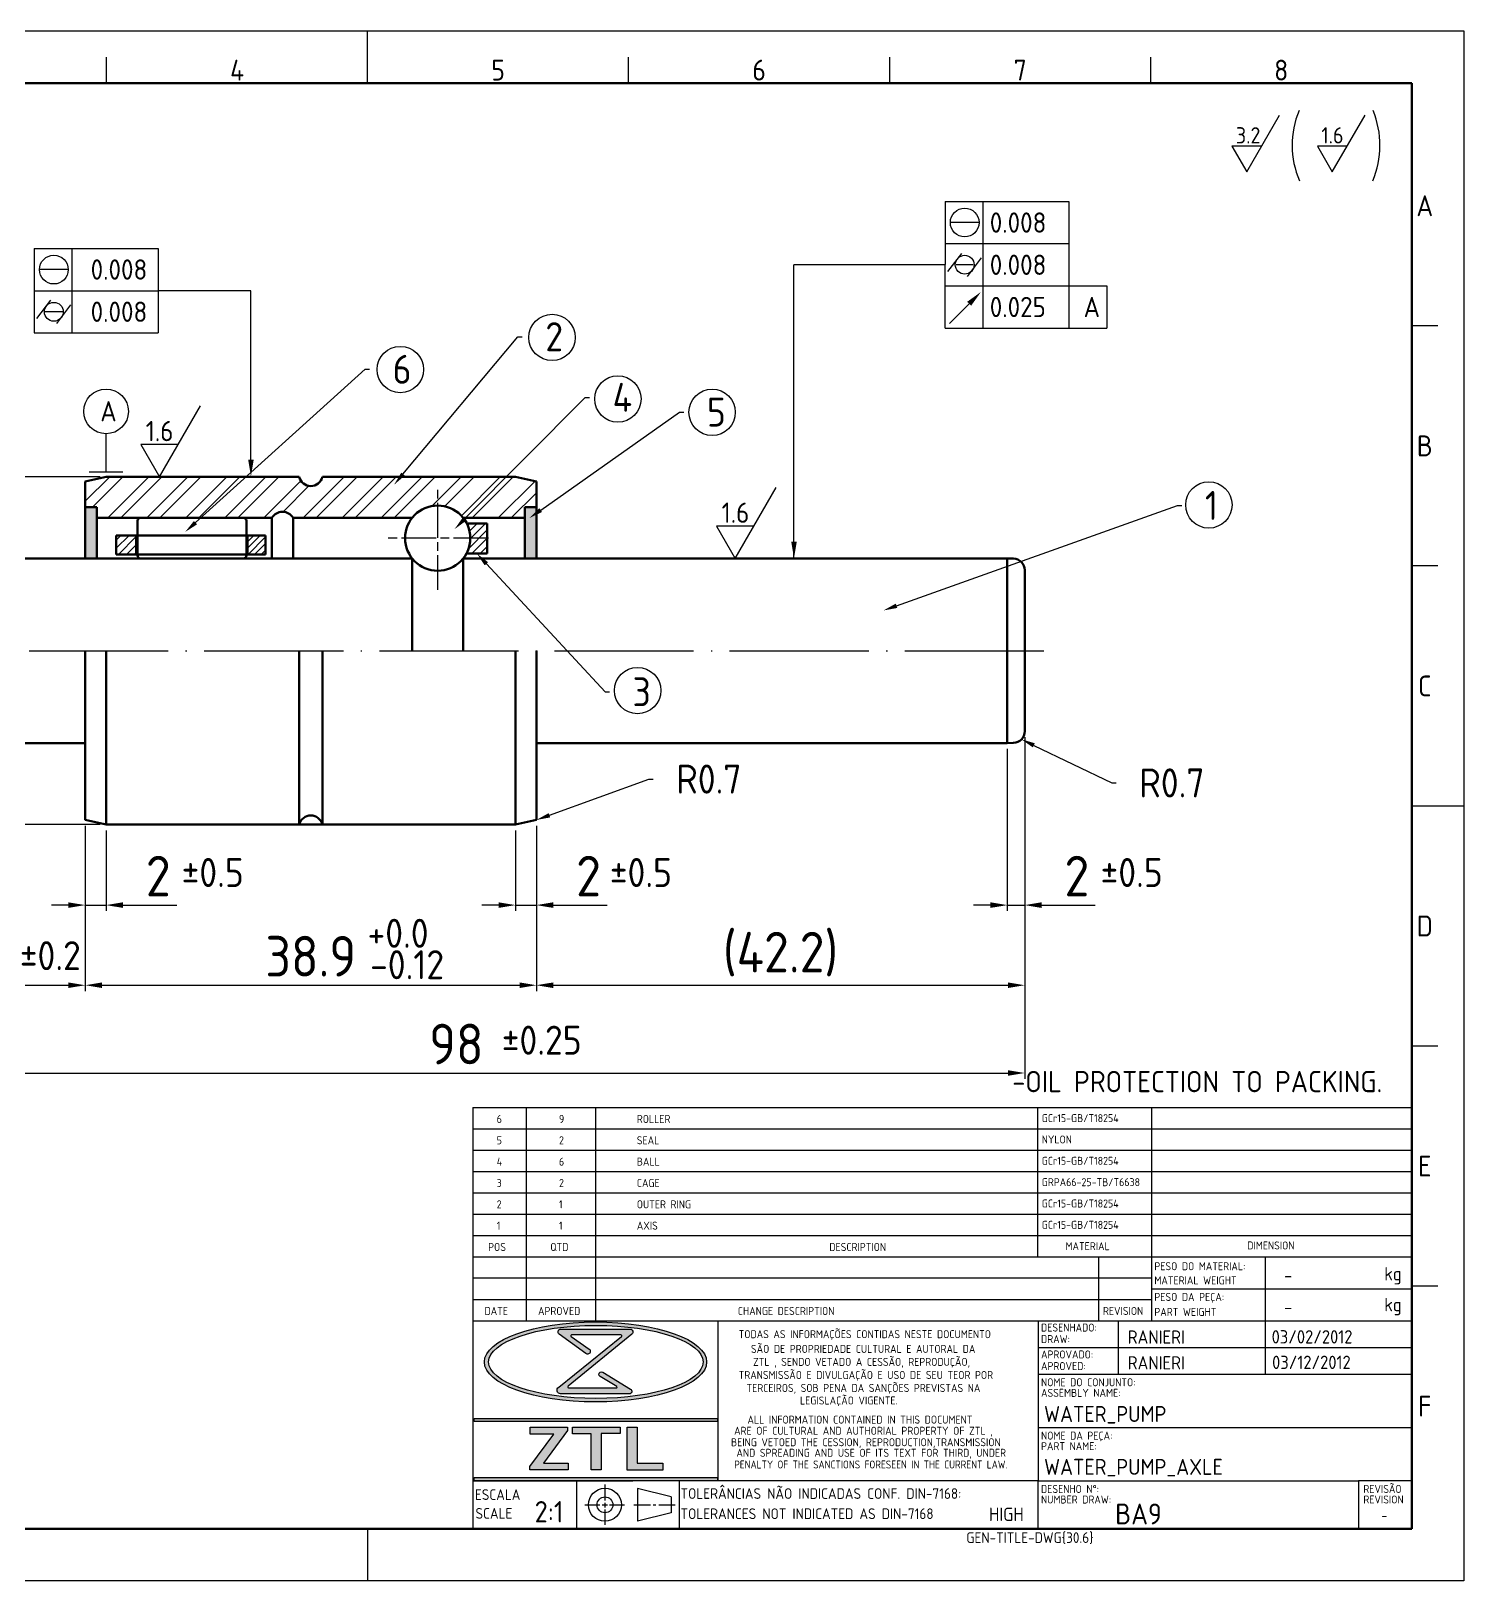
# Model space of a CAD drawing. Extents: x 8 to 197, y 6 to 139.
# Drawn here: x 73.9 to 197.4, y 5.6 to 139.3 of the extents above; entities that cross this region are included whole.
import ezdxf
from ezdxf import colors
from ezdxf.entities.mleader import LeaderData, LeaderLine
from ezdxf.enums import TextEntityAlignment as Align
from ezdxf.math import Vec2, Vec3

# ---------------------------------------------------------------- set-up
doc = ezdxf.new("R2010")
doc.units = 0
doc.header["$LTSCALE"] = 0.5
doc.linetypes.add('ACAD_ISO04W100', pattern=[30, 24, -3, 0, -3])
doc.linetypes.add('AM_ISO08W050x2', pattern=[9, 6, -0.75, 1.5, -0.75])
doc.layers.get('0').update_dxf_attribs({"linetype": 'CONTINUOUS'})
doc.layers.get('Defpoints').update_dxf_attribs({"linetype": 'CONTINUOUS'})
for name, color, linetype, lineweight in [('AM_0', 7, 'CONTINUOUS', 50), ('AM_5', 3, 'CONTINUOUS', 25), ('AM_7', 4, 'ACAD_ISO04W100', 25), ('AM_8', 1, 'CONTINUOUS', 25), ('AM_BOR', 7, 'CONTINUOUS', 50)]:
    doc.layers.add(name, color=color, linetype=linetype, lineweight=lineweight)
doc.styles.add('ACISOTS', font='isocp.shx', dxfattribs={"height": 1})
doc.styles.get("Standard").update_dxf_attribs({"font": 'ISOCP.SHX'})
doc.dimstyles.new('AM_ISO', dxfattribs={"dimtxt": 3.5, "dimasz": 2.5, "dimexe": 1, "dimexo": 1, "dimgap": 1.5, "dimtad": 1, "dimdsep": 46, "dimtxsty": 'Standard', "dimcen": 0, "dimclrd": 256, "dimclre": 256, "dimclrt": 2, "dimadec": 0, "dimazin": 2, "dimtp": 0.1, "dimtm": 0.1, "dimtfac": 0.71, "dimtdec": 3, "dimtmove": 0, "dimatfit": 3, "dimfxl": 1, "dimlwd": -1, "dimlwe": -1, "dimarcsym": 0})
pattern_1 = [(45, (16.3534, -6.94545), (-0.3535534, 0.3535534), [])]

# ---------------------------------------------------------------- blocks, each defined once
blk = doc.blocks.new('A3 ZTL')
for p, q in [((401.17, 280.82), (19.57, 280.82)), ((401.17, 9.78), (401.17, 280.82)), ((19.57, 9.78), (401.17, 9.78))]:
    blk.add_line(p, q)
at = {"layer": 'AM_BOR', "color": 135, "lineweight": 25}
for p, q in [((0, 290.61), (410.96, 290.61)), ((205.48, 280.82), (205.48, 290.61)), ((410.96, 290.61), (410.96, 0)), ((156.56, 280.82), (156.56, 285.71)), ((254.4, 280.82), (254.4, 285.71)), ((303.33, 280.82), (303.33, 285.71)), ((352.25, 280.82), (352.25, 285.71)), ((406.07, 235.32), (401.17, 235.32)), ((406.07, 190.31), (401.17, 190.31)), ((401.17, 145.3), (410.96, 145.3)), ((406.07, 100.29), (401.17, 100.29)), ((406.07, 55.28), (401.17, 55.28)), ((205.48, 9.78), (205.48, 0)), ((410.96, 0), (0, 0))]:
    blk.add_line(p, q, dxfattribs=at)
at = {"layer": 'AM_BOR', "color": 135, "lineweight": 25, "style": 'ACISOTS'}
for s, p in [('4', (181.02, 283.27)), ('5', (229.94, 283.27)), ('6', (278.86, 283.27)), ('7', (327.79, 283.27)), ('8', (376.71, 283.27)), ('A', (403.62, 257.83)), ('B', (403.62, 212.82)), ('C', (403.62, 167.81)), ('D', (403.62, 122.8)), ('E', (403.62, 77.79)), ('F', (403.62, 32.78))]:
    blk.add_text(s, height=3.91, dxfattribs=at).set_placement(p, align=Align.MIDDLE)
blk = doc.blocks.new('*D54')
at = {"layer": 'AM_5', "transparency": 16777216}
for p, q in [((79.85, 100.87), (38.11, 100.87)), ((38.61, 99.42), (38.61, 72.32)), ((79.85, 70.87), (38.11, 70.87))]:
    blk.add_line(p, q, dxfattribs=at)
at = {"layer": 'AM_5', "lineweight": 25, "transparency": 16777216}
for points in [[(38.37, 99.42), (38.85, 99.42), (38.61, 100.87)], [(38.37, 72.32), (38.85, 72.32), (38.61, 70.87)]]:
    blk.add_solid(points, dxfattribs=at)
at = {"layer": 'Defpoints', "color": 0, "lineweight": 25, "transparency": 16777216}
for p in [(80.35, 100.87), (38.61, 70.87), (80.35, 70.87)]:
    blk.add_point(p, dxfattribs=at)
at = {"layer": 'AM_5', "lineweight": 25, "transparency": 16777216, "insert": (36.11, 85.87), "char_height": 3.5, "attachment_point": 5, "rotation": 90}
blk.add_mtext('%%C30', dxfattribs=at)
blk = doc.blocks.new('*D56')
at = {"layer": 'AM_5', "transparency": 16777216}
for p, q in [((78.55, 70.77), (78.55, 63.43)), ((80.35, 70.37), (80.35, 63.43)), ((77.1, 63.93), (75.65, 63.93)), ((78.55, 63.93), (80.35, 63.93)), ((81.8, 63.93), (86.44, 63.93))]:
    blk.add_line(p, q, dxfattribs=at)
at = {"layer": 'AM_5', "lineweight": 25, "transparency": 16777216}
for points in [[(77.1, 64.17), (77.1, 63.69), (78.55, 63.93)], [(81.8, 64.17), (81.8, 63.69), (80.35, 63.93)]]:
    blk.add_solid(points, dxfattribs=at)
at = {"layer": 'Defpoints', "color": 0, "lineweight": 25, "transparency": 16777216}
for p in [(78.55, 71.27), (80.35, 70.87), (80.35, 63.93)]:
    blk.add_point(p, dxfattribs=at)
at = {"layer": 'AM_5', "lineweight": 25, "transparency": 16777216, "insert": (84.85, 66.43), "char_height": 3.5, "attachment_point": 5}
blk.add_mtext('2', dxfattribs=at)
blk = doc.blocks.new('*D57')
at = {"layer": 'AM_5', "transparency": 16777216}
for p, q in [((61.55, 78.42), (61.55, 56.52)), ((78.55, 70.77), (78.55, 56.52)), ((63, 57.02), (77.1, 57.02))]:
    blk.add_line(p, q, dxfattribs=at)
at = {"layer": 'AM_5', "lineweight": 25, "transparency": 16777216}
for points in [[(63, 57.26), (63, 56.78), (61.55, 57.02)], [(77.1, 57.26), (77.1, 56.78), (78.55, 57.02)]]:
    blk.add_solid(points, dxfattribs=at)
at = {"layer": 'Defpoints', "color": 0, "lineweight": 25, "transparency": 16777216}
for p in [(61.55, 78.92), (78.55, 71.27), (78.55, 57.02)]:
    blk.add_point(p, dxfattribs=at)
at = {"layer": 'AM_5', "lineweight": 25, "transparency": 16777216, "insert": (70.05, 59.52), "char_height": 3.5, "attachment_point": 5}
blk.add_mtext('17', dxfattribs=at)
blk = doc.blocks.new('*D58')
at = {"layer": 'AM_5', "transparency": 16777216}
for p, q in [((78.55, 70.77), (78.55, 56.52)), ((117.45, 70.77), (117.45, 56.52)), ((80, 57.02), (116, 57.02))]:
    blk.add_line(p, q, dxfattribs=at)
at = {"layer": 'AM_5', "lineweight": 25, "transparency": 16777216}
for points in [[(80, 57.26), (80, 56.78), (78.55, 57.02)], [(116, 57.26), (116, 56.78), (117.45, 57.02)]]:
    blk.add_solid(points, dxfattribs=at)
at = {"layer": 'Defpoints', "color": 0, "lineweight": 25, "transparency": 16777216}
for p in [(78.55, 71.27), (117.45, 71.27), (117.45, 57.02)]:
    blk.add_point(p, dxfattribs=at)
at = {"layer": 'AM_5', "lineweight": 25, "transparency": 16777216, "insert": (98, 59.52), "char_height": 3.5, "attachment_point": 5}
blk.add_mtext('38.9', dxfattribs=at)
blk = doc.blocks.new('*D59')
at = {"layer": 'AM_5', "transparency": 16777216}
for p, q in [((159.55, 78.42), (159.55, 56.52)), ((117.45, 70.77), (117.45, 56.52)), ((118.9, 57.02), (158.1, 57.02))]:
    blk.add_line(p, q, dxfattribs=at)
at = {"layer": 'AM_5', "lineweight": 25, "transparency": 16777216}
for points in [[(118.9, 57.26), (118.9, 56.78), (117.45, 57.02)], [(158.1, 57.26), (158.1, 56.78), (159.55, 57.02)]]:
    blk.add_solid(points, dxfattribs=at)
at = {"layer": 'Defpoints', "color": 0, "lineweight": 25, "transparency": 16777216}
for p in [(159.55, 78.92), (117.45, 71.27), (159.55, 57.02)]:
    blk.add_point(p, dxfattribs=at)
at = {"layer": 'AM_5', "lineweight": 25, "transparency": 16777216, "insert": (138.5, 59.7), "char_height": 3.5, "attachment_point": 5}
blk.add_mtext('(42.2)', dxfattribs=at)
blk = doc.blocks.new('*D60')
at = {"layer": 'AM_5', "transparency": 16777216}
for p, q in [((61.55, 78.42), (61.55, 48.95)), ((159.55, 78.42), (159.55, 48.95)), ((63, 49.45), (158.1, 49.45))]:
    blk.add_line(p, q, dxfattribs=at)
at = {"layer": 'AM_5', "lineweight": 25, "transparency": 16777216}
for points in [[(63, 49.69), (63, 49.21), (61.55, 49.45)], [(158.1, 49.69), (158.1, 49.21), (159.55, 49.45)]]:
    blk.add_solid(points, dxfattribs=at)
at = {"layer": 'Defpoints', "color": 0, "lineweight": 25, "transparency": 16777216}
for p in [(61.55, 78.92), (159.55, 78.92), (159.55, 49.45)]:
    blk.add_point(p, dxfattribs=at)
at = {"layer": 'AM_5', "lineweight": 25, "transparency": 16777216, "insert": (110.55, 51.95), "char_height": 3.5, "attachment_point": 5}
blk.add_mtext('98', dxfattribs=at)
blk = doc.blocks.new('*D61')
at = {"layer": 'AM_5', "transparency": 16777216}
for p, q in [((115.65, 70.37), (115.65, 63.43)), ((117.45, 70.77), (117.45, 63.43)), ((114.2, 63.93), (112.75, 63.93)), ((115.65, 63.93), (117.45, 63.93)), ((118.9, 63.93), (123.54, 63.93))]:
    blk.add_line(p, q, dxfattribs=at)
at = {"layer": 'AM_5', "lineweight": 25, "transparency": 16777216}
for points in [[(114.2, 64.17), (114.2, 63.69), (115.65, 63.93)], [(118.9, 64.17), (118.9, 63.69), (117.45, 63.93)]]:
    blk.add_solid(points, dxfattribs=at)
at = {"layer": 'Defpoints', "color": 0, "lineweight": 25, "transparency": 16777216}
for p in [(115.65, 70.87), (117.45, 71.27), (117.45, 63.93)]:
    blk.add_point(p, dxfattribs=at)
at = {"layer": 'AM_5', "lineweight": 25, "transparency": 16777216, "insert": (121.95, 66.43), "char_height": 3.5, "attachment_point": 5}
blk.add_mtext('2', dxfattribs=at)
blk = doc.blocks.new('*D62')
at = {"layer": 'AM_5', "transparency": 16777216}
for p, q in [((159.55, 78.42), (159.55, 63.43)), ((158.05, 77.41), (158.05, 63.43)), ((156.6, 63.93), (155.15, 63.93)), ((158.05, 63.93), (159.55, 63.93)), ((161, 63.93), (165.64, 63.93))]:
    blk.add_line(p, q, dxfattribs=at)
at = {"layer": 'AM_5', "lineweight": 25, "transparency": 16777216}
for points in [[(156.6, 64.17), (156.6, 63.69), (158.05, 63.93)], [(161, 64.17), (161, 63.69), (159.55, 63.93)]]:
    blk.add_solid(points, dxfattribs=at)
at = {"layer": 'Defpoints', "color": 0, "lineweight": 25, "transparency": 16777216}
for p in [(159.55, 78.92), (158.05, 77.91), (159.55, 63.93)]:
    blk.add_point(p, dxfattribs=at)
at = {"layer": 'AM_5', "lineweight": 25, "transparency": 16777216, "insert": (164.05, 66.43), "char_height": 3.5, "attachment_point": 5}
blk.add_mtext('2', dxfattribs=at)

msp = doc.modelspace()

# ---------------------------------------------------------------- hatches: boundary and pattern name
at = {"layer": 'AM_5', "lineweight": 25}
h = msp.add_hatch(dxfattribs=at)
h.set_pattern_fill('ANSI32', color=1, scale=0.25)
h.paths.add_polyline_path([(92.43, 100.87), (89.55, 100.87), (80.35, 100.87), (78.55, 100.47), (78.55, 98.25), (79.55, 98.25), (79.55, 97.33), (88.51, 97.33)])
h.paths.add_polyline_path([(116.02, 100.79), (115.65, 100.87), (99, 100.87, -0.8), (97, 100.87), (92.43, 100.87), (88.51, 97.33), (94.64, 97.33, -0.568454), (96.48, 97.33), (106.75, 97.33, -0.481958), (111.14, 97.33), (113.2, 97.33)])
h = msp.add_hatch(dxfattribs=at)
h.set_pattern_fill('ANSI32', color=1, scale=0.25)
h.paths.add_polyline_path([(117.45, 100.47), (116.02, 100.79), (113.2, 97.33), (116.45, 97.33), (116.45, 98.25), (117.45, 98.25)])
at = {"layer": 'AM_8'}
for color, points in [(256, [(78.55, 98.25), (78.55, 93.83), (79.55, 93.83), (79.55, 98.25)]), (256, [(116.45, 98.25), (116.45, 93.83), (117.45, 93.83), (117.45, 98.25)]), (135, [(112.09, 19.38), (133.07, 19.38), (133.07, 19.66), (112.09, 19.66)]), (135, [(116.89, 15.5), (116.89, 15.22), (120.2, 15.22), (120.2, 15.8), (118.06, 15.8), (120.14, 18.62), (120.14, 18.9), (116.92, 18.9), (116.92, 18.29), (118.96, 18.29)]), (135, [(120.57, 18.32), (122.16, 18.32), (122.16, 15.22), (123.03, 15.22), (123.03, 18.35), (124.67, 18.35), (124.67, 18.9), (120.57, 18.9)]), (135, [(128.35, 15.21), (128.35, 15.8), (126.13, 15.8), (126.13, 18.9), (125.27, 18.9), (125.27, 15.21)]), (135, [(133.07, 14.56), (112.09, 14.56), (112.09, 14.28), (133.07, 14.28)])]:
    msp.add_hatch(color=color, dxfattribs=at).paths.add_polyline_path(points)
h = msp.add_hatch(dxfattribs=at)
h.set_pattern_fill('_U', color=256, scale=0.5, angle=45, style=0, pattern_type=0)
h.set_pattern_definition(pattern_1)
edge = h.paths.add_edge_path()
edge.add_line((113.22, 94.25), (113.22, 96.83))
edge.add_line((113.22, 96.83), (111.46, 96.83))
edge.add_arc((108.94, 95.58), 2.81, -28.2995, 26.3524, ccw=False)
edge.add_line((111.42, 94.25), (113.22, 94.25))
h = msp.add_hatch(dxfattribs=at)
h.set_pattern_fill('_U', color=256, scale=0.5, angle=45, style=0, pattern_type=0)
h.set_pattern_definition(pattern_1)
h.paths.add_polyline_path([(81.23, 95.8), (81.23, 94.18), (82.95, 94.18), (82.95, 95.8)])
h = msp.add_hatch(dxfattribs=at)
h.set_pattern_fill('_U', color=256, scale=0.4, angle=45, style=0, pattern_type=0)
h.set_pattern_definition([(45, (16.3534, -6.94545), (-0.2828427, 0.2828427), [])])
h.paths.add_polyline_path([(92.55, 95.8), (92.55, 94.18), (94.09, 94.18), (94.09, 95.8)])
h = msp.add_hatch(color=135, dxfattribs=at)
edge = h.paths.add_edge_path()
edge.add_ellipse((122.55, 24.53), major_axis=(9.58, 0), ratio=0.359907, start_angle=191.4592, end_angle=452.8175)
edge.add_ellipse((122.55, 24.53), major_axis=(9.58, 0), ratio=0.359907, start_angle=92.8175, end_angle=191.4592)
edge = h.paths.add_edge_path(flags=16)
edge.add_ellipse((122.58, 24.53), major_axis=(9.25, 0), ratio=0.340664, start_angle=93.067, end_angle=371.4592)
edge.add_ellipse((122.58, 24.53), major_axis=(9.25, 0), ratio=0.340664, start_angle=11.4592, end_angle=93.067)
h = msp.add_hatch(color=135, dxfattribs=at)
edge = h.paths.add_edge_path()
edge.add_line((124.78, 26.72), (119.39, 22.35))
edge.add_arc((119.53, 22.08), 0.305, 118.1409, 270)
edge.add_line((119.53, 21.78), (125.46, 21.78))
edge.add_arc((125.45, 22), 0.225, 271.9685, 418.9108)
edge.add_line((125.57, 22.19), (123.17, 23.64))
edge.add_arc((123.06, 23.45), 0.218, 58.6682, 238.8052)
edge.add_line((122.94, 23.27), (124.38, 22.4))
edge.add_arc((124.35, 22.35), 0.0552, -90, 54.6545, ccw=False)
edge.add_line((124.35, 22.3), (120.21, 22.3))
edge.add_arc((120.23, 22.37), 0.0767, 129.2364, 260.8226, ccw=False)
edge.add_line((120.18, 22.43), (125.67, 26.92))
edge.add_arc((125.52, 27.11), 0.243, 306.0702, 450)
edge.add_line((125.52, 27.36), (119.57, 27.36))
edge.add_arc((119.56, 27.12), 0.236, 87.7272, 233.7471)
edge.add_line((119.42, 26.93), (121.71, 25.25))
edge.add_arc((121.86, 25.45), 0.242, 232.4714, 414.7334)
edge.add_line((122, 25.64), (120.46, 26.73))
edge.add_arc((120.49, 26.79), 0.0662, 90, 242.5235, ccw=False)
edge.add_line((120.49, 26.86), (124.74, 26.86))
edge.add_arc((124.73, 26.78), 0.0809, -50.9964, 80.7655, ccw=False)

# ---------------------------------------------------------------- linework, layer by layer
at = {"layer": 'AM_0'}
for p, q in [((80.35, 100.87), (78.55, 100.47)), ((78.55, 93.83), (78.55, 100.47)), ((80.35, 100.87), (89.55, 100.87)), ((89.55, 100.87), (97, 100.87)), ((99, 100.87), (115.65, 100.87)), ((115.65, 100.87), (117.45, 100.47)), ((117.45, 100.47), (117.45, 93.83)), ((78.55, 98.25), (79.55, 98.25)), ((79.55, 98.25), (79.55, 93.83)), ((117.45, 98.25), (116.45, 98.25)), ((116.45, 98.25), (116.45, 93.83)), ((79.55, 97.33), (94.64, 97.33)), ((94.64, 97.33), (94.64, 93.83)), ((96.48, 97.33), (106.75, 97.33)), ((96.48, 97.33), (96.48, 93.83)), ((111.14, 97.33), (116.45, 97.33)), ((111.46, 96.83), (113.22, 96.83)), ((113.22, 96.83), (113.22, 94.25)), ((82.95, 95.8), (81.23, 95.8)), ((81.23, 95.8), (81.23, 94.18)), ((92.55, 95.8), (82.95, 95.8)), ((82.95, 94.18), (82.95, 95.8)), ((94.09, 95.8), (92.55, 95.8)), ((92.55, 95.8), (92.55, 94.18)), ((94.09, 94.18), (94.09, 95.8)), ((63.05, 93.83), (106.75, 93.83)), ((81.23, 94.18), (82.95, 94.18)), ((82.95, 94.18), (92.55, 94.18)), ((92.55, 94.18), (94.09, 94.18)), ((106.75, 93.83), (106.75, 85.87)), ((111.14, 93.83), (158.05, 93.83)), ((111.14, 93.83), (111.14, 85.87)), ((113.22, 94.25), (111.42, 94.25)), ((158.05, 93.83), (158.57, 93.81)), ((158.05, 93.83), (158.05, 77.91)), ((159.55, 92.81), (159.55, 78.92)), ((78.55, 71.27), (78.55, 85.87)), ((80.35, 85.87), (80.35, 70.87)), ((97, 70.87), (97, 85.87)), ((99, 70.87), (99, 85.87)), ((115.65, 85.87), (115.65, 70.87)), ((117.45, 85.87), (117.45, 71.27)), ((78.55, 77.91), (63.05, 77.91)), ((158.05, 77.91), (117.45, 77.91)), ((158.05, 77.91), (158.57, 77.92)), ((80.35, 70.87), (78.55, 71.27)), ((89.55, 70.87), (80.35, 70.87)), ((115.65, 70.87), (89.55, 70.87)), ((115.65, 70.87), (117.45, 71.27))]:
    msp.add_line(p, q, dxfattribs=at)
msp.add_lwpolyline([(83.31, 93.83), (92.2, 93.83, 0.414214), (92.45, 94.08), (92.45, 97.08, 0.414214), (92.2, 97.33), (83.31, 97.33, 0.414214), (83.06, 97.08), (83.06, 94.08, 0.414214)], format="xyb", close=True, dxfattribs=at)
msp.add_circle((108.94, 95.58), 2.81, dxfattribs=at)
for centre, radius, start, end in [((98, 101.09), 1.02, 192.6804, 347.3196), ((95.56, 96.78), 1.07, 30.7676, 149.2324), ((158.55, 92.81), 1, 0, 88.5), ((158.55, 78.92), 1, 271.5, 0), ((98, 70.64), 1.02, 12.6804, 167.3196)]:
    msp.add_arc(centre, radius, start, end, dxfattribs=at)
at = {"layer": 'AM_5', "lineweight": 25}
for p, q in [((178.7, 127.17), (181.52, 132.06)), ((186.07, 127.17), (188.9, 132.06)), ((179.98, 129.39), (177.41, 129.39)), ((177.41, 129.39), (178.7, 127.17)), ((187.36, 129.39), (184.79, 129.39)), ((184.79, 129.39), (186.07, 127.17)), ((152.68, 124.62), (152.66, 113.7)), ((152.68, 124.62), (163.36, 124.62)), ((155.96, 113.7), (155.96, 124.62)), ((163.36, 124.62), (163.36, 120.98)), ((155.61, 122.8), (153.14, 122.8)), ((74.15, 120.56), (77.44, 120.56)), ((74.15, 120.56), (84.84, 120.56)), ((74.15, 120.56), (74.15, 113.28)), ((77.44, 113.28), (77.44, 120.56)), ((84.84, 120.56), (84.84, 116.92)), ((84.84, 120.56), (84.84, 116.92)), ((152.68, 120.98), (163.36, 120.98)), ((163.36, 120.98), (163.36, 113.7)), ((152.67, 119.16), (139.66, 119.16)), ((152.91, 118.57), (154.12, 120.14)), ((155.11, 119.16), (153.63, 119.16)), ((154.63, 118.15), (155.82, 119.74)), ((77.09, 118.74), (74.62, 118.74)), ((74.15, 116.92), (84.84, 116.92)), ((84.84, 116.92), (84.84, 113.28)), ((92.84, 116.92), (84.84, 116.92)), ((84.84, 116.92), (84.84, 113.28)), ((152.68, 117.34), (166.64, 117.34)), ((166.64, 117.34), (166.64, 113.7)), ((74.39, 114.52), (75.6, 116.09)), ((76.59, 115.1), (75.11, 115.1)), ((76.11, 114.1), (77.3, 115.69)), ((152.68, 113.7), (166.64, 113.7)), ((74.15, 113.28), (84.84, 113.28)), ((84.95, 100.87), (88.48, 106.99)), ((80.35, 101.29), (80.35, 104.59)), ((86.55, 103.65), (83.34, 103.65)), ((83.34, 103.65), (84.95, 100.87)), ((78.89, 101.29), (81.8, 101.29)), ((134.59, 93.83), (138.13, 99.95)), ((136.2, 96.61), (132.99, 96.61)), ((132.99, 96.61), (134.59, 93.83)), ((97, 70.87), (99, 70.87))]:
    msp.add_line(p, q, dxfattribs=at)
at = {"layer": 'AM_5'}
for p, q in [((139.66, 93.79), (139.66, 119.16)), ((92.84, 102.36), (92.84, 116.92)), ((154.76, 115.79), (153.07, 114.1))]:
    msp.add_line(p, q, dxfattribs=at)
at = {"layer": 'AM_5', "lineweight": 25}
for centre, radius in [((154.38, 122.8), 1.24), ((75.85, 118.74), 1.24), ((154.38, 119.16), 0.812), ((75.85, 115.1), 0.812), ((118.8, 112.89), 2), ((105.72, 110.12), 2), ((80.35, 106.51), 1.93), ((124.48, 107.58), 2), ((132.6, 106.43), 2), ((175.43, 98.44), 2), ((126.18, 82.43), 2)]:
    msp.add_circle(centre, radius, dxfattribs=at)
for centre, start, end in [((190.46, 129.46), 157.6019, 202.9315), ((182.33, 129.46), 337.0685, 22.3981)]:
    msp.add_arc(centre, 7.85, start, end, dxfattribs=at)
for points in [[(154.59, 115.96), (154.93, 115.62), (155.78, 116.81)], [(92.6, 102.36), (93.08, 102.36), (92.84, 100.91)], [(139.42, 95.28), (139.9, 95.28), (139.66, 93.83)]]:
    msp.add_solid(points, dxfattribs=at)
at = {"layer": 'AM_7', "linetype": 'AM_ISO08W050x2'}
for p, q in [((108.94, 91.11), (108.94, 100.04)), ((113.31, 95.58), (104.58, 95.58))]:
    msp.add_line(p, q, dxfattribs=at)
at = {"layer": 'AM_7'}
msp.add_line((58.61, 85.87), (161.55, 85.87), dxfattribs=at)
at = {"layer": 'AM_8', "color": 135}
for p, q in [((111.96, 46.48), (111.96, 10.14)), ((111.96, 46.48), (192.92, 46.48)), ((116.56, 46.48), (116.56, 28.08)), ((122.54, 46.48), (122.54, 28.08)), ((160.65, 46.48), (160.65, 33.6)), ((170.5, 28.08), (170.5, 46.48)), ((111.96, 44.64), (192.92, 44.64)), ((111.96, 42.8), (192.92, 42.8)), ((111.96, 40.96), (192.92, 40.96)), ((111.96, 39.12), (192.92, 39.12)), ((111.96, 37.28), (192.92, 37.28)), ((111.96, 35.44), (192.92, 35.44)), ((111.96, 33.6), (192.92, 33.6)), ((165.9, 33.6), (165.9, 28.08)), ((180.27, 33.6), (180.27, 30.84)), ((192.92, 10.14), (192.92, 33.6)), ((170.5, 31.76), (111.96, 31.76)), ((170.5, 30.84), (192.92, 30.84)), ((180.27, 30.84), (180.27, 28.08)), ((111.96, 29.92), (170.5, 29.92)), ((111.96, 28.08), (160.72, 28.08)), ((133.09, 28.08), (133.09, 14.28)), ((160.72, 28.08), (160.72, 19.34)), ((160.72, 28.08), (192.92, 28.08)), ((167.62, 28.08), (167.62, 23.48)), ((180.27, 28.08), (180.27, 23.48)), ((119.57, 27.36), (125.52, 27.36)), ((160.72, 25.78), (192.92, 25.78)), ((160.72, 23.48), (192.92, 23.48)), ((112.09, 19.38), (112.09, 19.66)), ((112.09, 19.66), (133.07, 19.66)), ((133.07, 19.38), (112.09, 19.38)), ((116.92, 18.29), (116.92, 18.9)), ((116.92, 18.9), (120.14, 18.9)), ((120.14, 18.9), (120.14, 18.62)), ((120.57, 18.32), (120.57, 18.9)), ((120.57, 18.9), (124.67, 18.9)), ((124.67, 18.9), (124.67, 18.35)), ((125.27, 15.21), (125.27, 18.9)), ((125.27, 18.9), (126.13, 18.9)), ((126.13, 18.9), (126.13, 15.8)), ((133.07, 19.66), (133.07, 19.38)), ((160.72, 19.34), (160.72, 14.28)), ((160.72, 18.88), (192.92, 18.88)), ((116.89, 15.5), (118.96, 18.29)), ((118.96, 18.29), (116.92, 18.29)), ((120.14, 18.62), (118.06, 15.8)), ((122.16, 18.32), (120.57, 18.32)), ((122.16, 15.22), (122.16, 18.32)), ((123.03, 18.35), (123.03, 15.22)), ((124.67, 18.35), (123.03, 18.35)), ((116.89, 15.22), (116.89, 15.5)), ((120.2, 15.22), (116.89, 15.22)), ((118.06, 15.8), (120.2, 15.8)), ((120.2, 15.8), (120.2, 15.22)), ((123.03, 15.22), (122.16, 15.22)), ((128.35, 15.21), (125.27, 15.21)), ((126.13, 15.8), (128.35, 15.8)), ((128.35, 15.8), (128.35, 15.21)), ((111.96, 14.28), (125.76, 14.28)), ((160.72, 14.28), (111.96, 14.28)), ((112.09, 14.56), (133.07, 14.56)), ((112.09, 14.28), (112.09, 14.56)), ((133.07, 14.28), (112.09, 14.28)), ((120.9, 14.28), (120.9, 10.14)), ((123.36, 13.95), (123.36, 12.58)), ((129.07, 12.89), (126.18, 13.62)), ((126.18, 13.62), (126.18, 10.79)), ((129.76, 14.28), (129.76, 10.14)), ((133.07, 14.56), (133.07, 14.28)), ((160.72, 10.14), (160.72, 14.28)), ((160.72, 14.28), (188.32, 14.28)), ((192.92, 14.28), (188.32, 14.28)), ((188.32, 14.28), (188.32, 10.14)), ((121.63, 12.21), (122.92, 12.21)), ((123.12, 12.21), (123.58, 12.21)), ((123.36, 12.39), (123.36, 11.98)), ((123.75, 12.21), (125.04, 12.21)), ((125.86, 12.21), (127.29, 12.21)), ((127.51, 12.21), (127.74, 12.21)), ((128, 12.21), (129.41, 12.21)), ((129.07, 12.89), (129.07, 11.53)), ((123.36, 11.8), (123.36, 10.47)), ((129.07, 11.53), (126.18, 10.79)), ((111.96, 10.14), (192.92, 10.14))]:
    msp.add_line(p, q, dxfattribs=at)
msp.add_lwpolyline([(119.57, 27.36), (125.52, 27.36, -0.726075), (125.67, 26.92), (120.18, 22.43, 0.646844), (120.21, 22.3), (124.35, 22.3, 0.730915), (124.38, 22.4), (122.94, 23.27, -1.001197), (123.17, 23.64), (125.57, 22.19, -0.746343), (125.46, 21.78), (119.53, 21.78, -0.780296), (119.39, 22.35), (124.78, 26.72, 0.647932), (124.74, 26.86), (120.49, 26.86, 0.78497), (120.46, 26.73), (122, 25.64, -1.019937), (121.71, 25.25), (119.42, 26.93, -0.740095), (119.57, 27.36, -0.257794)], format="xyb", dxfattribs=at)
for radius in [1.42, 0.682]:
    msp.add_circle((123.36, 12.21), radius, dxfattribs=at)
for centre, major_axis, ratio in [((122.55, 24.53), (-9.58, 0), 0.359907), ((122.58, 24.53), (-9.25, 0), 0.340664)]:
    msp.add_ellipse(centre, major_axis=major_axis, ratio=ratio, dxfattribs=at)

# ---------------------------------------------------------------- block references
at = {"layer": 'AM_0', "lineweight": 0, "xscale": 0.46, "yscale": 0.46, "zscale": 0.46}
msp.add_blockref('A3 ZTL', (8.38, 5.64), dxfattribs=at)

# ---------------------------------------------------------------- texts
at = {"layer": 'AM_5', "attachment_point": 1}
for s, width, heights, insert, char_height in [('3.2', 5.4883, [0], (177.76, 131.02), 1.4), ('1.6', 5.4883, [0], (185.13, 131.02), 1.4), ('0.008', 5.4883, [0], (156.54, 123.67), 1.75), (' 0.008', 8.0843, [0], (78.02, 119.62), 1.75), ('0.008', 5.4883, [0], (156.54, 120.03), 1.75), ('0.025', 5.4883, [0], (156.54, 116.39), 1.75), ('A', 5.4883, [0], (164.63, 116.39), 1.75), (' 0.008', 8.8879, [5.53], (78.02, 115.98), 1.75), ('A', 5.4883, [0], (79.85, 107.4), 1.75), ('1.6', 5.4883, [0], (83.77, 105.69), 1.75), ('1.6', 5.4883, [0], (133.42, 98.65), 1.75), ('%%P0.5', 5.4883, [0], (86.86, 67.99), 2.5), ('%%P0.5', 5.4883, [0], (123.78, 67.99), 2.5), ('%%P0.5', 5.4883, [0], (166.09, 67.99), 2.5), ('+0.0', 5.4883, [0], (102.89, 62.75), 2.5), ('%%P0.2', 5.4883, [0], (72.91, 60.82), 2.5), ('-0.12', 5.4883, [0], (103.11, 60.04), 2.5), ('%%P0.25', 5.4883, [0], (114.46, 53.53), 2.5)]:
    msp.add_mtext_dynamic_manual_height_columns(s, width=width, gutter_width=10, heights=heights, dxfattribs=dict(at, insert=insert, char_height=char_height))
at = {"layer": 'AM_8'}
msp.add_text('-OIL PROTECTION TO PACKING.', height=1.84, dxfattribs=at).set_placement((158.48, 47.79))
at = {"layer": 'AM_8', "color": 135}
for s, height, p in [('6', 0.69, (114.03, 45.14)), ('9', 0.69, (119.4, 45.14)), ('                    ROLLER', 0.69, (118.22, 45.14)), ('GCr15-GB/T18254', 0.69, (161.02, 45.21)), ('5', 0.69, (114.03, 43.3)), ('2', 0.69, (119.4, 43.3)), ('                    SEAL', 0.69, (118.22, 43.3)), ('NYLON', 0.69, (161.02, 43.37)), ('4', 0.69, (114.03, 41.46)), ('6', 0.69, (119.4, 41.46)), ('                    BALL', 0.69, (118.22, 41.46)), ('GCr15-GB/T18254', 0.69, (161.02, 41.53)), ('3', 0.69, (114.03, 39.62)), ('2', 0.69, (119.4, 39.62)), ('                    CAGE', 0.69, (118.22, 39.62)), ('GRPA66-25-TB/T6638', 0.69, (161.02, 39.69)), ('2', 0.69, (114.03, 37.78)), ('1', 0.69, (119.4, 37.78)), ('                    OUTER RING', 0.69, (118.22, 37.78)), ('GCr15-GB/T18254', 0.69, (161.02, 37.85)), ('1', 0.69, (114.03, 35.94)), ('1', 0.69, (119.4, 35.94)), ('                    AXIS', 0.69, (118.22, 35.94)), ('GCr15-GB/T18254', 0.69, (161.02, 36.01)), ('POS', 0.69, (113.29, 34.1)), ('QTD', 0.69, (118.65, 34.1)), ('                    DESCRIPTION', 0.69, (134.82, 34.1)), ('MATERIAL', 0.69, (163.07, 34.17)), ('DIMENSION', 0.69, (178.74, 34.23)), ('PESO DO MATERIAL:', 0.69, (170.73, 32.44)), ('kg', 1.15, (190.55, 31.56)), ('MATERIAL WEIGHT', 0.69, (170.73, 31.22)), ('PESO DA PEÇA:', 0.69, (170.73, 29.79)), ('kg', 1.15, (190.55, 28.9)), ('DATE', 0.69, (112.98, 28.58)), ('APROVED', 0.69, (117.59, 28.58)), ('CHANGE DESCRIPTION', 0.69, (134.82, 28.58)), ('REVISION', 0.69, (166.3, 28.58)), ('PART WEIGHT', 0.69, (170.73, 28.5)), ('TODAS AS INFORMAÇÕES CONTIDAS NESTE DOCUMENTO', 0.69, (134.89, 26.58)), ('DESENHADO:', 0.69, (160.96, 27.15)), ('DRAW:', 0.69, (160.96, 26.16)), ('SÃO DE PROPRIEDADE CULTURAL E AUTORAL DA', 0.69, (135.95, 25.31)), ('APROVADO:', 0.69, (160.96, 24.83)), ('ZTL , SENDO VETADO A CESSÃO, REPRODUÇÃO,', 0.69, (136.13, 24.19)), ('APROVED:', 0.69, (160.96, 23.83)), ('TRANSMISSÃO E DIVULGAÇÃO E USO DE SEU TEOR POR', 0.69, (134.89, 23.06)), ('TERCEIROS, SOB PENA DA SANÇÕES PREVISTAS NA', 0.69, (135.56, 21.94)), ('NOME DO CONJUNTO:', 0.69, (160.96, 22.43)), ('LEGISLAÇÃO VIGENTE.', 0.69, (140.18, 20.86)), ('ASSEMBLY NAME:', 0.69, (160.96, 21.52)), ('ARE OF CULTURAL AND AUTHORIAL PROPERTY OF ZTL ,', 0.69, (134.5, 18.25)), ('ALL INFORMATION CONTAINED IN THIS DOCUMENT', 0.69, (135.65, 19.21)), ('BEING VETOED THE CESSION, REPRODUCTION,TRANSMISSION', 0.69, (134.23, 17.26)), ('NOME DA PEÇA:', 0.69, (160.96, 17.83)), ('PART NAME:', 0.69, (160.96, 16.92)), ('AND SPREADING AND USE OF ITS TEXT FOR THIRD, UNDER', 0.69, (134.7, 16.35)), ('ESCALA', 0.92, (112.15, 12.63)), ('TOLERÂNCIAS NÃO INDICADAS CONF. DIN-7168:', 0.92, (129.88, 12.72)), ('DESENHO N%%d:', 0.69, (160.96, 13.23)), ('REVISÃO', 0.69, (188.75, 13.23)), ('2:1', 1.84, (117.3, 10.69)), ('NUMBER DRAW:', 0.69, (160.96, 12.32)), ('REVISION', 0.69, (188.75, 12.32)), ('SCALE', 0.92, (112.2, 11.01)), ('TOLERANCES NOT INDICATED AS DIN-7168', 0.92, (129.88, 10.98))]:
    msp.add_text(s, height=height, dxfattribs=at).set_placement(p)
at = {"layer": 'AM_8', "color": 135, "width": 0.95}
msp.add_text('PENALTY OF THE SANCTIONS FORESEEN IN THE CURRENT LAW.', height=0.69, dxfattribs=at).set_placement((134.5, 15.34))
at = {"layer": 'AM_8', "color": 135}
for p in [(181.91, 32), (181.91, 29.26)]:
    msp.add_attdef('-', text='', height=1.15, dxfattribs=at).set_placement(p, align=Align.MIDDLE_LEFT)
for tag, p, height in [('RANIERI', (168.43, 26.1), 1.15), ('03/02/2012', (180.84, 26.12), 1.15), ('RANIERI', (168.43, 23.88), 1.15), ('03/12/2012', (180.88, 23.92), 1.15), ('WATER_PUMP', (161.22, 19.35), 1.38), ('WATER_PUMP_AXLE', (161.22, 14.79), 1.38), ('BA9', (167.35, 10.52), 1.8)]:
    msp.add_attdef(tag, p, '', height=height, dxfattribs=at)
for tag, height, p in [('HIGH', 1.15, (157.97, 11.39)), ('-', 0.9, (190.56, 11.28))]:
    msp.add_attdef(tag, text='', height=height, dxfattribs=at).set_placement(p, align=Align.MIDDLE_CENTER)
at = {"layer": 'AM_8', "color": 135, "style": 'ACISOTS'}
msp.add_attdef('GEN-TITLE-DWG{30.6}', (154.52, 8.92), '', height=0.92, dxfattribs=at)

# ---------------------------------------------------------------- dimensions: what is measured, and where the dimension line sits
at = {"layer": 'AM_5', "lineweight": 25}
dim = msp.add_linear_dim(base=(38.61, 70.87), p1=(80.35, 100.87), p2=(80.35, 70.87), angle=90, text='%%C30', dimstyle='AM_ISO', override={"dimscale": 0.5, "dimtxt": 7, "dimasz": 2.9, "dimdec": 0, "dimlfac": 0.4, "dimclrt": 256, "dimadec": 2, "dimtp": 0, "dimtm": 0.3, "dimtdec": 0}, dxfattribs=at)
dim.commit()
dim.dimension.update_dxf_attribs({"geometry": '*D54', "text_midpoint": (36.11, 85.87)})
for base, p1, p2, text, picture, middle in [((78.55, 57.02), (61.55, 78.92), (78.55, 71.27), '17', '*D57', (70.05, 59.52)), ((159.55, 49.45), (61.55, 78.92), (159.55, 78.92), '98', '*D60', (110.55, 51.95)), ((159.55, 57.02), (117.45, 71.27), (159.55, 78.92), '(42.2)', '*D59', (138.5, 59.7)), ((159.55, 63.93), (158.05, 77.91), (159.55, 78.92), '2', '*D62', (164.05, 66.43)), ((80.35, 63.93), (78.55, 71.27), (80.35, 70.87), '2', '*D56', (84.85, 66.43)), ((117.45, 57.02), (78.55, 71.27), (117.45, 71.27), '38.9', '*D58', (98, 59.52)), ((117.45, 63.93), (115.65, 70.87), (117.45, 71.27), '2', '*D61', (121.95, 66.43))]:
    dim = msp.add_linear_dim(base=base, p1=p1, p2=p2, text=text, dimstyle='AM_ISO', override={"dimscale": 0.5, "dimtxt": 7, "dimasz": 2.9, "dimdec": 0, "dimlfac": 0.4, "dimclrt": 256, "dimadec": 2, "dimtp": 0, "dimtm": 0.3, "dimtdec": 0}, dxfattribs=at)
    dim.commit()
    dim.dimension.update_dxf_attribs({"geometry": picture, "text_midpoint": middle})

# ---------------------------------------------------------------- leaders
ml = msp.add_multileader_mtext('Standard', dxfattribs=at)
ml.set_content('2', color=256)
ml.set_leader_properties()
ml.build(insert=Vec2(0, 0))
ml.multileader.update_dxf_attribs({"text_right_attachment_type": 6, "dogleg_length": 0.36, "arrow_head_size": 1.2})
ctx = ml.context
ctx.base_point, ctx.char_height, ctx.arrow_head_size, ctx.plane_origin = Vec3(116.22, 112.95), 2.5, 1.2, Vec3(105.18, 100.18)
ctx.right_attachment = 6
notes = []
notes.append((ctx, [(0, (1, 1, 0), (115.86, 112.95), (1, 0), 0.36, [(0, [(105.18, 100.18)], 0, [])])]))
ctx.mtext.insert, ctx.mtext.flow_direction = Vec3(118.22, 114.2), 5
ml = msp.add_multileader_mtext('Standard', dxfattribs=at)
ml.set_content('6', color=256)
ml.set_leader_properties()
ml.build(insert=Vec2(0, 0))
ml.multileader.update_dxf_attribs({"text_right_attachment_type": 6, "dogleg_length": 0.36, "arrow_head_size": 1.2})
ctx = ml.context
ctx.base_point, ctx.char_height, ctx.arrow_head_size, ctx.plane_origin = Vec3(103.06, 110.14), 2.5, 1.2, Vec3(87.17, 96.11)
ctx.right_attachment = 6
notes.append((ctx, [(0, (1, 1, 0), (102.7, 110.14), (1, 0), 0.36, [(0, [(87.17, 96.11)], 0, [])])]))
ctx.mtext.insert, ctx.mtext.flow_direction = Vec3(105.06, 111.39), 5
ml = msp.add_multileader_mtext('Standard', dxfattribs=at)
ml.set_content('4', color=256)
ml.set_leader_properties()
ml.build(insert=Vec2(0, 0))
ml.multileader.update_dxf_attribs({"text_right_attachment_type": 6, "dogleg_length": 0.36, "arrow_head_size": 1.2})
ctx = ml.context
ctx.base_point, ctx.char_height, ctx.arrow_head_size, ctx.plane_origin = Vec3(122.02, 107.72), 2.5, 1.2, Vec3(112.41, 95.54)
ctx.right_attachment = 6
notes.append((ctx, [(0, (1, 1, 0), (121.66, 107.72), (1, 0), 0.36, [(0, [(110.39, 96.35)], 0, [])])]))
ctx.mtext.insert, ctx.mtext.flow_direction = Vec3(124.02, 108.97), 5
ml = msp.add_multileader_mtext('Standard', dxfattribs=at)
ml.set_content('5', color=256)
ml.set_leader_properties()
ml.build(insert=Vec2(0, 0))
ml.multileader.update_dxf_attribs({"text_right_attachment_type": 6, "dogleg_length": 0.36, "arrow_head_size": 1.2})
ctx = ml.context
ctx.base_point, ctx.char_height, ctx.arrow_head_size, ctx.plane_origin = Vec3(130.15, 106.45), 2.5, 1.2, Vec3(116.84, 97.3)
ctx.right_attachment = 6
notes.append((ctx, [(0, (1, 1, 0), (129.79, 106.45), (1, 0), 0.36, [(0, [(116.84, 97.3)], 0, [])])]))
ctx.mtext.insert, ctx.mtext.flow_direction = Vec3(132.15, 107.7), 5
ml = msp.add_multileader_mtext('Standard', dxfattribs=at)
ml.set_content('1', color=256)
ml.set_leader_properties()
ml.build(insert=Vec2(0, 0))
ml.multileader.update_dxf_attribs({"text_right_attachment_type": 6, "dogleg_length": 0.36, "arrow_head_size": 1.2})
ctx = ml.context
ctx.base_point, ctx.char_height, ctx.arrow_head_size, ctx.plane_origin = Vec3(173.09, 98.4), 2.5, 1.2, Vec3(147.37, 89.34)
ctx.right_attachment = 6
notes.append((ctx, [(0, (1, 1, 0), (172.73, 98.4), (1, 0), 0.36, [(0, [(147.37, 89.34)], 0, [])])]))
ctx.mtext.insert, ctx.mtext.flow_direction = Vec3(175.09, 99.65), 5
ml = msp.add_multileader_mtext('Standard', dxfattribs=at)
ml.set_content('3', color=256)
ml.set_leader_properties()
ml.build(insert=Vec2(0, 0))
ml.multileader.update_dxf_attribs({"text_right_attachment_type": 6, "dogleg_length": 0.36, "arrow_head_size": 1.2})
ctx = ml.context
ctx.base_point, ctx.char_height, ctx.arrow_head_size, ctx.plane_origin = Vec3(123.74, 82.33), 2.5, 1.2, Vec3(103.53, 95.02)
ctx.right_attachment = 6
notes.append((ctx, [(0, (1, 1, 0), (123.38, 82.33), (1, 0), 0.36, [(0, [(112.32, 94.25)], 0, [])])]))
ctx.mtext.insert, ctx.mtext.flow_direction = Vec3(125.74, 83.58), 5
ml = msp.add_multileader_mtext('Standard', dxfattribs=at)
ml.set_content('R0.7', color=256)
ml.set_leader_properties()
ml.build(insert=Vec2(0, 0))
ml.multileader.update_dxf_attribs({"text_right_attachment_type": 6, "dogleg_length": 0.36, "arrow_head_size": 1.2})
ctx = ml.context
ctx.base_point, ctx.char_height, ctx.arrow_head_size, ctx.plane_origin = Vec3(167.43, 74.47), 2.5, 1.2, Vec3(159.26, 78.23)
ctx.right_attachment = 6
notes.append((ctx, [(0, (1, 1, 0), (167.07, 74.47), (1, 0), 0.36, [(0, [(159.26, 78.23)], 0, [])])]))
ctx.mtext.insert, ctx.mtext.flow_direction = Vec3(169.43, 75.72), 5
ml = msp.add_multileader_mtext('Standard', dxfattribs=at)
ml.set_content('R0.7', color=256)
ml.set_leader_properties()
ml.build(insert=Vec2(0, 0))
ml.multileader.update_dxf_attribs({"text_right_attachment_type": 6, "dogleg_length": 0.36, "arrow_head_size": 1.2})
ctx = ml.context
ctx.base_point, ctx.char_height, ctx.arrow_head_size, ctx.plane_origin = Vec3(127.51, 74.8), 2.5, 1.2, Vec3(117.45, 71.27)
ctx.right_attachment = 6
notes.append((ctx, [(0, (1, 1, 0), (127.15, 74.8), (1, 0), 0.36, [(0, [(117.45, 71.27)], 0, [])])]))
ctx.mtext.insert, ctx.mtext.flow_direction = Vec3(129.51, 76.05), 5
for ctx, leaders in notes:
    for number, flags, end, landing, length, lines in leaders:
        leader = LeaderData()
        leader.index, (leader.has_last_leader_line, leader.has_dogleg_vector, leader.attachment_direction) = number, flags
        leader.last_leader_point, leader.dogleg_vector, leader.dogleg_length = Vec3(end), Vec3(landing), length
        for number, points, colour, breaks in lines:
            line = LeaderLine()
            line.index, line.vertices, line.color, line.breaks = number, Vec3.list(points), colors.encode_raw_color(colour), breaks
            leader.lines.append(line)
        ctx.leaders.append(leader)

doc.saveas('drawing.dxf')
